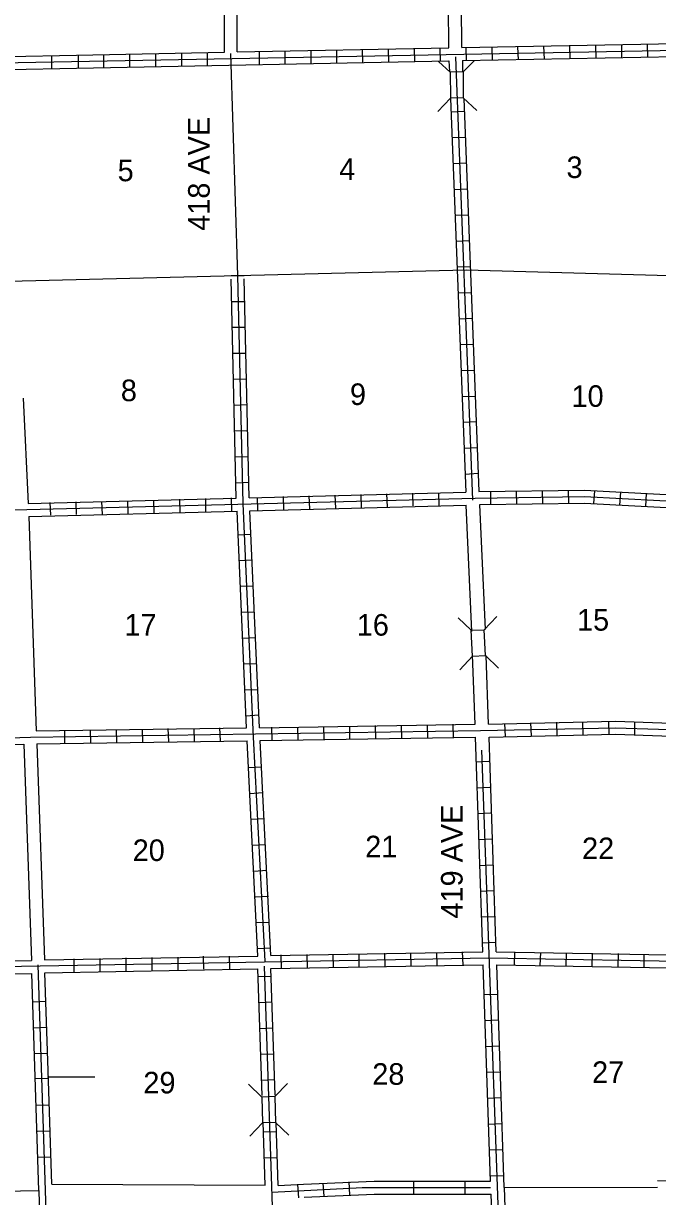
# Model space of a CAD drawing. Extents: x 1640390 to 2179601, y 15437295 to 15889889.
# Drawn here: x 1946479 to 1961163, y 15656890 to 15684072 of the extents above; entities that cross this region are included whole.
import ezdxf

# ---------------------------------------------------------------- set-up
doc = ezdxf.new("R2010")
doc.units = 0
for name, color, linetype in [('L10', 7, 'Continuous'), ('L13', 7, 'Continuous'), ('L14', 7, 'Continuous'), ('L18', 7, 'Continuous'), ('L30', 7, 'Continuous'), ('L4', 7, 'Continuous'), ('L51', 7, 'Continuous'), ('L8', 7, 'Continuous'), ('L9', 7, 'Continuous')]:
    doc.layers.add(name, color=color, linetype=linetype)

msp = doc.modelspace()

# ---------------------------------------------------------------- linework, layer by layer
at = {"layer": 'L10'}
for points in [[(1946473, 15675388), (1946590, 15672950)], [(1956859, 15669982), (1956733, 15672913)], [(1957176, 15670030), (1957049, 15672923)], [(1946601, 15672649), (1946775, 15667680)], [(1956939, 15667833), (1956875, 15669433)], [(1957250, 15667839), (1957192, 15669423)], [(1946484, 15667374), (1946664, 15662363)], [(1946785, 15667379), (1946965, 15662374)], [(1947134, 15657178), (1952076, 15657157)]]:
    msp.add_lwpolyline(points, dxfattribs=at)
at = {"layer": 'L13'}
for points in [[(1941661, 15656938), (1946839, 15657028)], [(1957620, 15657097), (1961163, 15657107)]]:
    msp.add_lwpolyline(points, dxfattribs=at)
at = {"layer": 'L18'}
for p, q in [((1956358, 15682940), (1956088, 15683188)), ((1956659, 15682950), (1956917, 15683204)), ((1956659, 15682950), (1956358, 15682940)), ((1956358, 15682940), (1956368, 15682338)), ((1956659, 15682950), (1956664, 15682348)), ((1956368, 15682338), (1956073, 15682031)), ((1956664, 15682348), (1956368, 15682338)), ((1956664, 15682348), (1956976, 15682058)), ((1957150, 15670025), (1957440, 15670331)), ((1956849, 15670014), (1956543, 15670299)), ((1956849, 15670014), (1957150, 15670025)), ((1956875, 15669412), (1956849, 15670014)), ((1957176, 15669423), (1957150, 15670025)), ((1956875, 15669412), (1956585, 15669095)), ((1956875, 15669412), (1957176, 15669423)), ((1957176, 15669423), (1957482, 15669132)), ((1952002, 15659195), (1951690, 15659491)), ((1952298, 15659206), (1952593, 15659512)), ((1952298, 15659206), (1952002, 15659195)), ((1952002, 15659195), (1952018, 15658598)), ((1952298, 15659206), (1952319, 15658604)), ((1952018, 15658598), (1951722, 15658287)), ((1952319, 15658604), (1952018, 15658598)), ((1952319, 15658604), (1952625, 15658313))]:
    msp.add_line(p, q, dxfattribs=at)
at = {"layer": 'L4'}
for points in [[(1951442, 15678230), (1951284, 15683373)], [(1946141, 15678098), (1956733, 15678362), (1961991, 15678214), (1965202, 15678304)]]:
    msp.add_lwpolyline(points, dxfattribs=at)
at = {"layer": 'L51'}
for points in [[(1956331, 15683505), (1956326, 15684481)], [(1956632, 15683515), (1956622, 15684481)], [(1951131, 15683404), (1951131, 15684370)], [(1951432, 15683415), (1951432, 15684370)]]:
    msp.add_lwpolyline(points, dxfattribs=at)
at = {"layer": 'L8'}
for p, q in [((1948940, 15683066), (1948940, 15683362)), ((1949541, 15683072), (1949541, 15683373)), ((1950143, 15683087), (1950143, 15683388)), ((1950740, 15683098), (1950740, 15683399)), ((1951944, 15683124), (1951944, 15683420)), ((1952540, 15683130), (1952540, 15683431)), ((1953142, 15683140), (1953142, 15683441)), ((1953739, 15683156), (1953734, 15683457)), ((1954341, 15683167), (1954330, 15683462)), ((1954943, 15683182), (1954932, 15683473)), ((1955539, 15683188), (1955534, 15683489)), ((1956141, 15683198), (1956131, 15683499)), ((1956743, 15683214), (1956733, 15683515)), ((1957340, 15683225), (1957335, 15683520)), ((1957942, 15683230), (1957931, 15683531)), ((1958544, 15683246), (1958533, 15683547)), ((1959140, 15683256), (1959135, 15683557)), ((1959742, 15683267), (1959732, 15683563)), ((1960339, 15683283), (1960334, 15683578)), ((1960941, 15683288), (1960930, 15683589)), ((1947754, 15683039), (1947754, 15683336)), ((1948343, 15683045), (1948343, 15683346)), ((1956685, 15682031), (1956384, 15682016)), ((1956706, 15681429), (1956405, 15681424)), ((1956733, 15680833), (1956432, 15680822)), ((1956748, 15680231), (1956448, 15680220)), ((1956775, 15679629), (1956474, 15679624)), ((1956801, 15679032), (1956500, 15679022)), ((1951289, 15678230), (1951590, 15678230)), ((1956822, 15678430), (1956527, 15678425)), ((1956849, 15677828), (1956548, 15677823)), ((1951310, 15677633), (1951606, 15677633)), ((1956865, 15677232), (1956564, 15677221)), ((1951316, 15677031), (1951616, 15677031)), ((1956891, 15676630), (1956590, 15676625)), ((1951331, 15676429), (1951632, 15676429)), ((1956917, 15676033), (1956616, 15676023)), ((1951347, 15675833), (1951648, 15675838)), ((1951368, 15675231), (1951664, 15675241)), ((1956939, 15675431), (1956643, 15675421)), ((1956965, 15674840), (1956664, 15674824)), ((1951374, 15674629), (1951675, 15674639)), ((1956981, 15674238), (1956685, 15674222)), ((1951389, 15674032), (1951690, 15674037)), ((1957007, 15673641), (1956706, 15673620)), ((1951405, 15673430), (1951706, 15673441)), ((1949489, 15673029), (1949499, 15672733)), ((1950091, 15673050), (1950101, 15672749)), ((1950692, 15673066), (1950698, 15672765)), ((1951289, 15673082), (1951300, 15672781)), ((1951891, 15673087), (1951902, 15672791)), ((1952493, 15673108), (1952498, 15672807)), ((1953090, 15673124), (1953100, 15672823)), ((1953691, 15673140), (1953702, 15672839)), ((1954293, 15673156), (1954299, 15672855)), ((1954890, 15673171), (1954901, 15672870)), ((1955492, 15673187), (1955497, 15672892)), ((1956089, 15673198), (1956099, 15672897)), ((1957292, 15673230), (1957298, 15672929)), ((1957889, 15673240), (1957899, 15672939)), ((1958491, 15673240), (1958501, 15672939)), ((1959093, 15673245), (1959098, 15672950)), ((1959700, 15673245), (1959684, 15672950)), ((1960302, 15673214), (1960281, 15672913)), ((1960898, 15673182), (1960883, 15672881)), ((1947092, 15672971), (1947102, 15672675)), ((1947694, 15672987), (1947699, 15672691)), ((1948290, 15672997), (1948301, 15672696)), ((1948892, 15673013), (1948897, 15672712)), ((1951448, 15672221), (1951748, 15672237)), ((1951474, 15671630), (1951775, 15671640)), ((1951500, 15671033), (1951801, 15671038)), ((1951527, 15670431), (1951822, 15670442)), ((1951558, 15669829), (1951859, 15669840)), ((1951585, 15669233), (1951880, 15669238)), ((1951606, 15668631), (1951907, 15668641)), ((1951632, 15668029), (1951933, 15668050)), ((1958243, 15667564), (1958232, 15667865)), ((1958839, 15667580), (1958834, 15667881)), ((1959441, 15667590), (1959431, 15667891)), ((1960043, 15667606), (1960033, 15667907)), ((1960634, 15667590), (1960640, 15667891)), ((1947440, 15667390), (1947435, 15667691)), ((1948042, 15667406), (1948031, 15667707)), ((1948644, 15667416), (1948633, 15667712)), ((1949241, 15667421), (1949235, 15667722)), ((1949842, 15667432), (1949832, 15667733)), ((1950439, 15667437), (1950434, 15667738)), ((1951041, 15667448), (1951030, 15667749)), ((1952240, 15667464), (1952234, 15667765)), ((1952841, 15667474), (1952831, 15667770)), ((1953443, 15667480), (1953433, 15667781)), ((1954040, 15667490), (1954035, 15667791)), ((1954642, 15667506), (1954631, 15667807)), ((1955244, 15667517), (1955233, 15667812)), ((1955840, 15667522), (1955835, 15667823)), ((1956442, 15667532), (1956432, 15667833)), ((1957641, 15667548), (1957630, 15667849)), ((1951690, 15666830), (1951991, 15666846)), ((1957255, 15666973), (1956960, 15666957)), ((1951722, 15666228), (1952023, 15666249)), ((1957282, 15666371), (1956981, 15666355)), ((1957298, 15665774), (1957002, 15665758)), ((1951759, 15665632), (1952060, 15665647)), ((1957324, 15665172), (1957023, 15665156)), ((1951785, 15665030), (1952081, 15665045)), ((1951817, 15664433), (1952118, 15664449)), ((1957340, 15664570), (1957039, 15664554)), ((1951849, 15663831), (1952150, 15663847)), ((1957366, 15663974), (1957065, 15663958)), ((1951875, 15663240), (1952176, 15663245)), ((1957382, 15663372), (1957081, 15663366)), ((1957408, 15662775), (1957108, 15662764)), ((1949457, 15662131), (1949457, 15662432)), ((1950059, 15662141), (1950059, 15662437)), ((1950656, 15662157), (1950650, 15662458)), ((1951257, 15662163), (1951252, 15662463)), ((1951907, 15662638), (1952208, 15662654)), ((1952456, 15662189), (1952451, 15662490)), ((1953058, 15662199), (1953047, 15662495)), ((1953660, 15662205), (1953649, 15662506)), ((1954256, 15662215), (1954251, 15662516)), ((1954858, 15662231), (1954848, 15662532)), ((1955460, 15662236), (1955450, 15662537)), ((1956057, 15662247), (1956052, 15662548)), ((1956659, 15662263), (1956648, 15662564)), ((1957852, 15662263), (1957857, 15662564)), ((1958449, 15662247), (1958459, 15662548)), ((1959051, 15662236), (1959056, 15662537)), ((1959647, 15662231), (1959658, 15662532)), ((1960249, 15662221), (1960260, 15662522)), ((1960851, 15662205), (1960856, 15662506)), ((1947657, 15662099), (1947657, 15662395)), ((1948258, 15662104), (1948258, 15662405)), ((1948860, 15662120), (1948860, 15662421)), ((1952218, 15661988), (1951917, 15661983)), ((1947002, 15661407), (1946701, 15661397)), ((1952234, 15661392), (1951933, 15661381)), ((1957451, 15661571), (1957150, 15661566)), ((1947023, 15660806), (1946722, 15660795)), ((1957472, 15660975), (1957176, 15660964)), ((1952255, 15660790), (1951960, 15660779)), ((1957493, 15660373), (1957192, 15660362)), ((1947039, 15660204), (1946743, 15660198)), ((1952276, 15660188), (1951976, 15660182)), ((1947134, 15657178), (1947049, 15659813)), ((1957514, 15659771), (1957218, 15659765)), ((1947056, 15659623), (1946754, 15659618)), ((1952298, 15659591), (1952002, 15659581)), ((1957535, 15659174), (1957234, 15659163)), ((1947076, 15659005), (1946775, 15659000)), ((1947102, 15658403), (1946801, 15658398)), ((1952335, 15658387), (1952034, 15658382)), ((1957556, 15658572), (1957255, 15658562)), ((1947118, 15657806), (1946817, 15657796)), ((1957572, 15657970), (1957276, 15657965)), ((1952356, 15657791), (1952060, 15657780)), ((1957599, 15657374), (1957298, 15657363)), ((1952857, 15656862), (1952835, 15657170)), ((1953443, 15656898), (1953422, 15657199)), ((1954040, 15656930), (1954024, 15657231))]:
    msp.add_line(p, q, dxfattribs=at)
for points in [[(1945941, 15683156), (1967007, 15683557)], [(1947709, 15683335), (1951131, 15683404)], [(1951432, 15683415), (1956331, 15683505)], [(1956632, 15683515), (1961601, 15683605)], [(1947709, 15683038), (1956331, 15683204)], [(1956331, 15683204), (1956347, 15682955)], [(1956484, 15683299), (1956880, 15673029)], [(1956643, 15683214), (1961606, 15683304)], [(1956643, 15683214), (1956648, 15682950)], [(1956368, 15682332), (1956722, 15673214)], [(1956675, 15682332), (1957023, 15673224)], [(1952076, 15662347), (1951807, 15667532), (1951564, 15672950), (1951442, 15678230)], [(1951405, 15673071), (1951289, 15678145)], [(1951706, 15673082), (1951590, 15678156)], [(1941358, 15672675), (1956939, 15673071), (1959473, 15673108), (1962092, 15672971)], [(1946590, 15672950), (1951405, 15673071)], [(1951706, 15673082), (1956722, 15673214)], [(1957023, 15673224), (1959473, 15673256), (1961939, 15673124)], [(1946601, 15672649), (1951426, 15672770)], [(1951648, 15667749), (1951426, 15672770)], [(1951722, 15672781), (1956733, 15672913)], [(1951949, 15667754), (1951722, 15672781)], [(1957049, 15672923), (1959473, 15672955), (1961949, 15672823)], [(1957250, 15667839), (1960191, 15667907), (1962118, 15667839)], [(1941442, 15667374), (1946643, 15667532), (1957065, 15667691), (1960191, 15667754), (1962181, 15667691)], [(1946775, 15667680), (1951648, 15667749)], [(1951949, 15667754), (1956939, 15667833)], [(1957266, 15667538), (1960191, 15667606), (1962123, 15667538)], [(1941447, 15667221), (1946484, 15667374)], [(1946785, 15667379), (1951659, 15667448)], [(1951907, 15662463), (1951659, 15667448)], [(1951960, 15667458), (1956949, 15667532)], [(1952208, 15662474), (1951960, 15667458)], [(1957118, 15662564), (1956949, 15667532)], [(1957424, 15662564), (1957266, 15667538)], [(1957641, 15651972), (1957097, 15667231)], [(1946965, 15662374), (1951907, 15662463)], [(1952208, 15662474), (1957118, 15662564)], [(1957424, 15662564), (1962292, 15662479)], [(1941601, 15662300), (1946664, 15662363)], [(1941659, 15662141), (1957255, 15662421), (1962514, 15662331)], [(1947160, 15651803), (1946822, 15662263)], [(1946975, 15662073), (1951907, 15662163)], [(1952007, 15659232), (1951907, 15662163)], [(1952408, 15651787), (1952060, 15662231)], [(1952208, 15662173), (1957123, 15662263)], [(1952308, 15659237), (1952208, 15662173)], [(1957298, 15657247), (1957123, 15662263)], [(1957440, 15662263), (1962308, 15662178)], [(1957614, 15657097), (1957440, 15662263)], [(1941585, 15661999), (1946675, 15662062)], [(1946838, 15657028), (1946675, 15662062)], [(1947049, 15659813), (1946975, 15662073)], [(1947034, 15659665), (1948132, 15659665)], [(1952076, 15657157), (1952034, 15658614)], [(1952377, 15657146), (1952335, 15658604)], [(1961163, 15657259), (1962467, 15657242)], [(1946865, 15656191), (1946839, 15657028)], [(1952234, 15656988), (1954330, 15657099)], [(1952377, 15657146), (1952968, 15657177)], [(1952968, 15657177), (1954599, 15657247)], [(1957799, 15651782), (1957620, 15657097)], [(1952979, 15656872), (1954603, 15656946)], [(1957498, 15651782), (1957313, 15656946)]]:
    msp.add_lwpolyline(points, dxfattribs=at)
at = {"layer": 'L9'}
for p, q in [((1947139, 15683029), (1947139, 15683330)), ((1955518, 15656948), (1955518, 15657246)), ((1956711, 15656948), (1956711, 15657246))]:
    msp.add_line(p, q, dxfattribs=at)
for points in [[(1946141, 15683304), (1947709, 15683335)], [(1946152, 15683008), (1947709, 15683038)], [(1954325, 15657097), (1957298, 15657097)], [(1954599, 15657247), (1957298, 15657247)], [(1954603, 15656946), (1957313, 15656946)]]:
    msp.add_lwpolyline(points, dxfattribs=at)

# ---------------------------------------------------------------- texts
at = {"layer": 'L14'}
for s, p in [('5', (1948660, 15680416)), ('4', (1953792, 15680447)), ('3', (1959056, 15680490)), ('8', (1948734, 15675320)), ('9', (1954040, 15675231)), ('10', (1959172, 15675188)), ('17', (1948818, 15669887)), ('16', (1954198, 15669887)), ('15', (1959299, 15670003)), ('20', (1949008, 15664665)), ('21', (1954394, 15664750)), ('22', (1959415, 15664708)), ('28', (1954557, 15659480)), ('27', (1959647, 15659522)), ('29', (1949256, 15659280))]:
    msp.add_text(s, height=500, rotation=360, dxfattribs=at).set_placement(p)
at = {"layer": 'L30'}
for s, p in [('418 AVE', (1950792, 15679268)), ('419 AVE', (1956649, 15663332))]:
    msp.add_text(s, height=500, rotation=90, dxfattribs=at).set_placement(p)

doc.saveas('drawing.dxf')
